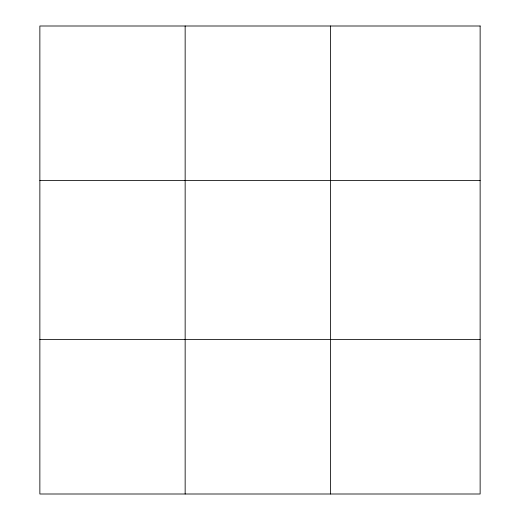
<?xml version="1.0" encoding="UTF-8"?>
<svg xmlns="http://www.w3.org/2000/svg" width="520" height="520" viewBox="0 0 520 520"><rect width="100%" height="100%" fill="white"/><g stroke="black" fill="none" stroke-linecap="round" stroke-linejoin="round"><path stroke-width="0.78" d="M185.153 26L185.153 494M330.44 26L330.44 494M39.864 180.44L480.135 180.44M39.864 339.56L480.135 339.56M480.135 26L480.135 494L39.864 494L39.864 26L480.135 26"/></g></svg>
